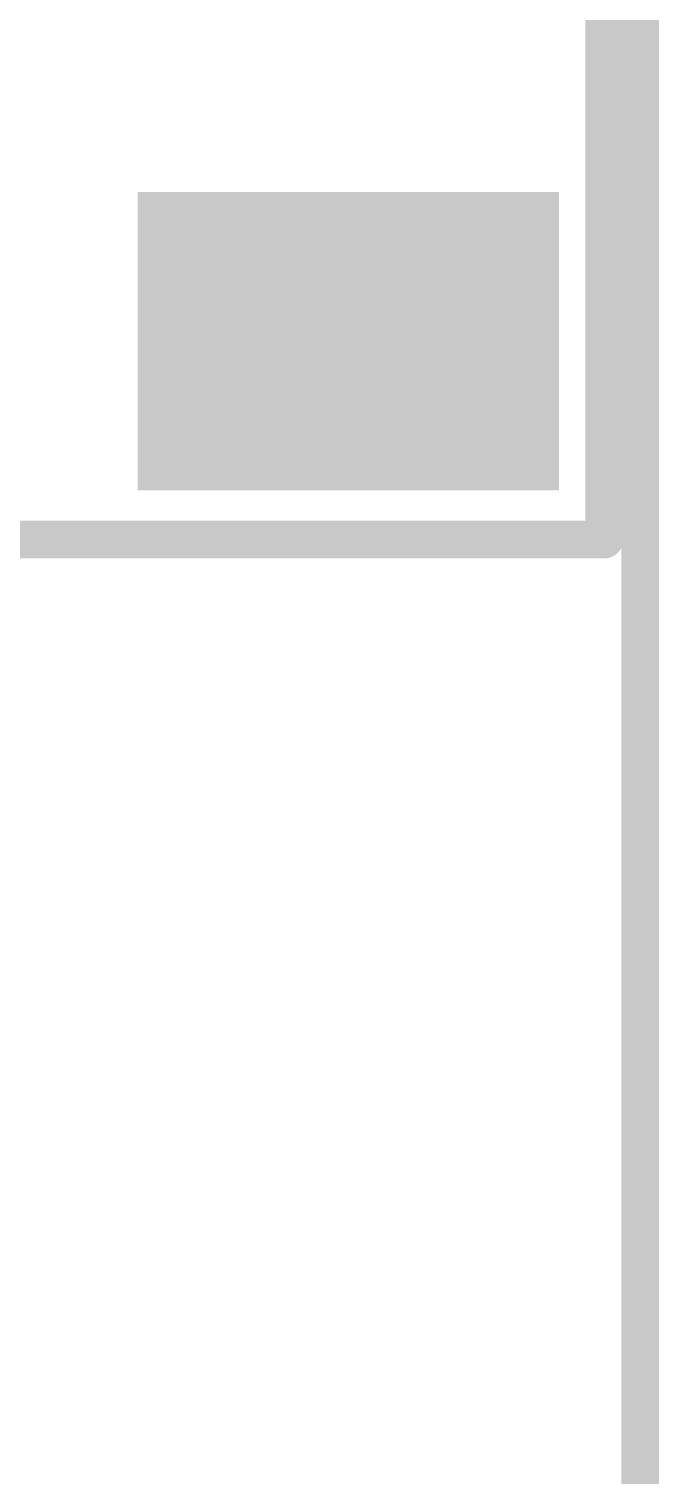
# Model space of a CAD drawing. Header units: inches. Extents: x -35 to 304, y -8 to 63.
# Drawn here: x 14.76 to 16.035, y 3.701 to 6.627 of the extents above; entities that cross this region are included whole.
import ezdxf

# ---------------------------------------------------------------- set-up
doc = ezdxf.new("R2010")
doc.units = ezdxf.units.IN
for name, color, linetype in [('Board Outline', 216, 'Continuous'), ('Top Layer', 1, 'Continuous'), ('Top Overlay', 2, 'Continuous'), ('Top Paste', 8, 'Continuous'), ('Top Solder', 216, 'Continuous')]:
    doc.layers.add(name, color=color, linetype=linetype)

# ---------------------------------------------------------------- blocks, each defined once
blk = doc.blocks.new('EYSHSNZWZ_12')
at = {"layer": 'Top Layer'}
blk.add_hatch(color=1, dxfattribs=at).paths.add_polyline_path([(3.475, -1.075), (4.125, -1.075), (4.125, -1.475), (3.475, -1.475)])
at = {"layer": 'Top Paste'}
for points in [[(3.475, -1.075), (4.125, -1.075), (4.125, -1.475), (3.475, -1.475)], [(3.58, -1.425), (4.02, -1.425), (4.02, -1.125), (3.58, -1.125)]]:
    blk.add_hatch(color=8, dxfattribs=at).paths.add_polyline_path(points)
at = {"layer": 'Top Solder'}
blk.add_hatch(color=216, dxfattribs=at).paths.add_polyline_path([(3.3734, -0.9734), (4.2266, -0.9734), (4.2266, -1.5766), (3.3734, -1.5766)])
at = {"layer": 'Top Overlay', "const_width": 0.0762}
for points in [[(4.318, -1.6764), (4.318, 1.6764)], [(-4.318, -1.6764), (4.318, -1.6764)]]:
    blk.add_lwpolyline(points, dxfattribs=at)
at = {"layer": 'Top Overlay', "const_width": 0.0381}
blk.add_lwpolyline([(4.2989, -1.6764, 1), (4.3371, -1.6764, 1)], format="xyb", close=True, dxfattribs=at)
blk.add_lwpolyline([(4.2989, -1.6764, 1), (4.3371, -1.6764, 1)], format="xyb", close=True, dxfattribs=at)

msp = doc.modelspace()

# ---------------------------------------------------------------- linework, layer by layer
at = {"layer": 'Board Outline', "const_width": 0.0762}
msp.add_lwpolyline([(15.9969, 0), (15.9969, 9)], dxfattribs=at)

# ---------------------------------------------------------------- block references
msp.add_blockref('EYSHSNZWZ_12', (11.6061, 7.2704))

doc.saveas('drawing.dxf')
